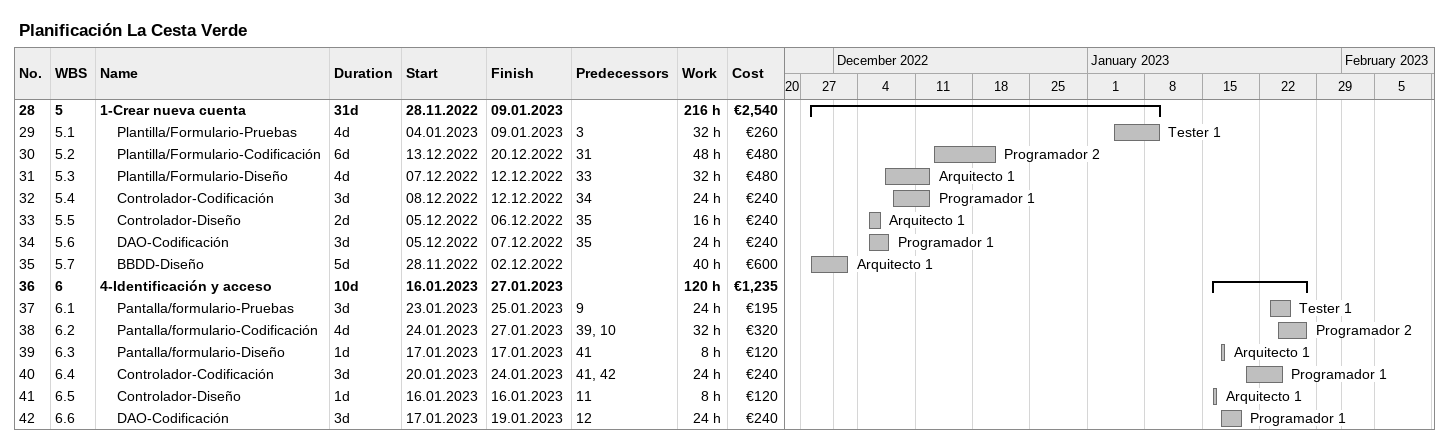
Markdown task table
Planificación La Cesta Verde

| ID | WBS | Task | Duration | Start | Finish | Predecessors | Resources | Work (h) | Cost (€) |
|---|---|---|---|---|---|---|---|---|---|
| 28 | 5 | **1-Crear nueva cuenta** | 31d | 2022-11-28 | 2023-01-09 |  |  | 216 | 2540 |
| 29 | 5.1 | Plantilla/Formulario-Pruebas | 4d | 2023-01-04 | 2023-01-09 | 3 | Tester 1 | 32 | 260 |
| 30 | 5.2 | Plantilla/Formulario-Codificación | 6d | 2022-12-13 | 2022-12-20 | 31 | Programador 2 | 48 | 480 |
| 31 | 5.3 | Plantilla/Formulario-Diseño | 4d | 2022-12-07 | 2022-12-12 | 33 | Arquitecto 1 | 32 | 480 |
| 32 | 5.4 | Controlador-Codificación | 3d | 2022-12-08 | 2022-12-12 | 34 | Programador 1 | 24 | 240 |
| 33 | 5.5 | Controlador-Diseño | 2d | 2022-12-05 | 2022-12-06 | 35 | Arquitecto 1 | 16 | 240 |
| 34 | 5.6 | DAO-Codificación | 3d | 2022-12-05 | 2022-12-07 | 35 | Programador 1 | 24 | 240 |
| 35 | 5.7 | BBDD-Diseño | 5d | 2022-11-28 | 2022-12-02 |  | Arquitecto 1 | 40 | 600 |
| 36 | 6 | **4-Identificación y acceso** | 10d | 2023-01-16 | 2023-01-27 |  |  | 120 | 1235 |
| 37 | 6.1 | Pantalla/formulario-Pruebas | 3d | 2023-01-23 | 2023-01-25 | 9 | Tester 1 | 24 | 195 |
| 38 | 6.2 | Pantalla/formulario-Codificación | 4d | 2023-01-24 | 2023-01-27 | 39, 10 | Programador 2 | 32 | 320 |
| 39 | 6.3 | Pantalla/formulario-Diseño | 1d | 2023-01-17 | 2023-01-17 | 41 | Arquitecto 1 | 8 | 120 |
| 40 | 6.4 | Controlador-Codificación | 3d | 2023-01-20 | 2023-01-24 | 41, 42 | Programador 1 | 24 | 240 |
| 41 | 6.5 | Controlador-Diseño | 1d | 2023-01-16 | 2023-01-16 | 11 | Arquitecto 1 | 8 | 120 |
| 42 | 6.6 | DAO-Codificación | 3d | 2023-01-17 | 2023-01-19 | 12 | Programador 1 | 24 | 240 |
